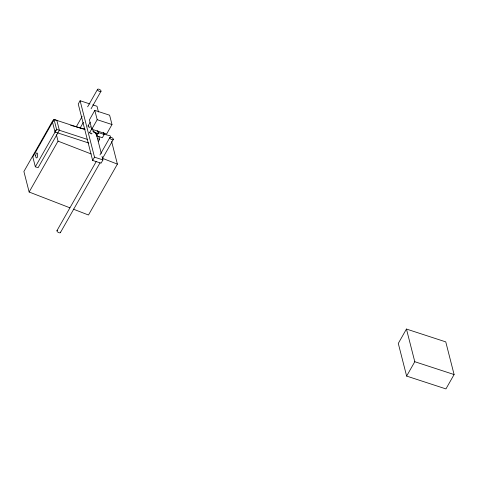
<?xml version="1.0" encoding="UTF-8"?>
<svg xmlns="http://www.w3.org/2000/svg" width="478" height="478" viewBox="0 0 478 478"><rect width="100%" height="100%" fill="white"/><g stroke="black" fill="none" stroke-linecap="round" stroke-linejoin="round"><path stroke-width="0.72" d="M52.813 120.605L23.9 171.5L29.14 192.025L69.854 207.793M84.881 129.544L54.032 119.476L52.508 122.159L55.024 132.018L88.765 143.03M55.024 132.018L56.547 129.335L87.474 139.427M35.33 166.798L32.821 156.957L54.086 119.524L56.858 120.426L59.368 130.267L38.103 167.7L35.33 166.798L56.601 129.365L54.032 119.476M89.966 103.953L80.107 100.739L78.249 104.007L92.654 160.435L101.085 163.189L102.943 159.915L102.029 156.336M29.14 192.025L58.047 141.135L56.422 134.766M76.253 126.855L82.126 116.513M87.635 106.821L97.548 89.374M80.071 128.152L83.375 122.338M91.083 108.763L100.995 91.316A1.978 0.908 29.6 0 0 98.91 89.201A1.978 0.908 29.6 0 0 97.942 90.462A1.978 0.908 29.6 0 0 100.96 91.37M94.811 110.376L89.416 119.876L91.794 129.203L106.6 134.031L111.995 124.531L109.617 115.204L94.811 110.376L97.189 119.703L91.794 129.203M88.066 125.947L90.157 122.272M89.745 132.418L92.158 128.17M95.839 134.043C96.413 132.83 93.335 132.645 92.983 131.097M96.699 135.74L97.016 135.184M98.092 133.296L98.486 132.603A3.573 1.643 29.6 0 0 98.259 131.928M98.378 141.5L99.597 139.355L98.898 136.624M103.654 132.298L104.21 134.467L102.352 137.736L96.628 135.871M92.654 160.435L94.513 157.166L80.107 100.739M57.007 230.575L96.287 161.427M99.956 154.968L109.868 137.521M60.407 232.601L100.051 162.807M102.621 158.284L113.268 139.54A1.978 0.908 29.6 0 0 111.171 137.377A1.978 0.908 29.6 0 0 110.263 138.674A1.978 0.908 29.6 0 0 113.268 139.54M111.619 141.482L117.397 164.115L88.484 215.01L73.307 209.131M406.449 329.055L398.288 343.419L406.629 376.084L445.938 388.913L454.1 374.549L445.765 341.884L406.449 329.055L414.79 361.715L406.629 376.084M70.738 125.361L85.078 129.168M103.72 134.109L110.179 135.824L110.538 137.234M92.78 104.873L97.004 106.253L98.486 112.037M97.189 119.703L111.995 124.531M98.486 132.603L104.21 134.467M97.524 138.674L99.597 139.355M94.513 157.166L102.943 159.915M414.79 361.715L454.1 374.549M58.047 141.135L91.173 153.958M102.214 158.236L117.397 164.115M94.309 132.131L94.704 132.406A3.125 1.44 29.6 0 0 98.319 133.111A3.549 1.631 29.6 0 0 98.456 131.791M94.447 132.227L94.076 131.952A3.567 1.643 29.6 0 1 92.995 130.751M96.18 133.44L101.294 153.474M90.085 126.592A1.237 0.568 29.6 0 1 89.703 127.321A1.237 0.568 29.6 0 1 88.161 126.413A1.237 0.568 29.6 0 1 88.693 125.774M60.443 232.099A1.978 0.908 29.6 0 1 59.362 232.804A1.978 0.908 29.6 0 1 57.187 231.471A1.978 0.908 29.6 0 1 57.545 230.33M91.74 133.087A1.237 0.568 29.6 0 1 91.441 133.828A1.237 0.568 29.6 0 1 89.924 133.051A1.237 0.568 29.6 0 1 90.115 132.257M98.05 133.093A3.585 1.649 29.6 0 1 97.781 134.049A3.149 1.452 29.6 0 1 96.186 134.24M96.897 134.754A3.549 1.631 29.6 0 1 96.687 135.931M94.214 132.048A3.567 1.643 29.6 0 1 93.019 130.631M98.319 131.695A3.549 1.631 29.6 0 1 98.163 132.998M98.181 133.009A3.125 1.44 29.6 0 1 94.548 132.322M98.546 131.199A0.669 0.544 -14.3 0 1 97.524 131.647A0.669 0.544 -14.3 0 1 97.548 130.721M35.701 155.475L35.736 156.491A6.1 2.193 -71.9 0 0 35.981 157.429L36.489 157.955L37.105 157.621A1.171 0.418 -71.9 0 0 37.356 157.166L37.696 154.376A6.1 2.193 -71.9 0 0 37.451 153.432L36.943 152.906L36.328 153.247A1.171 0.418 -71.9 0 0 36.071 153.695L35.701 155.475"/></g></svg>
